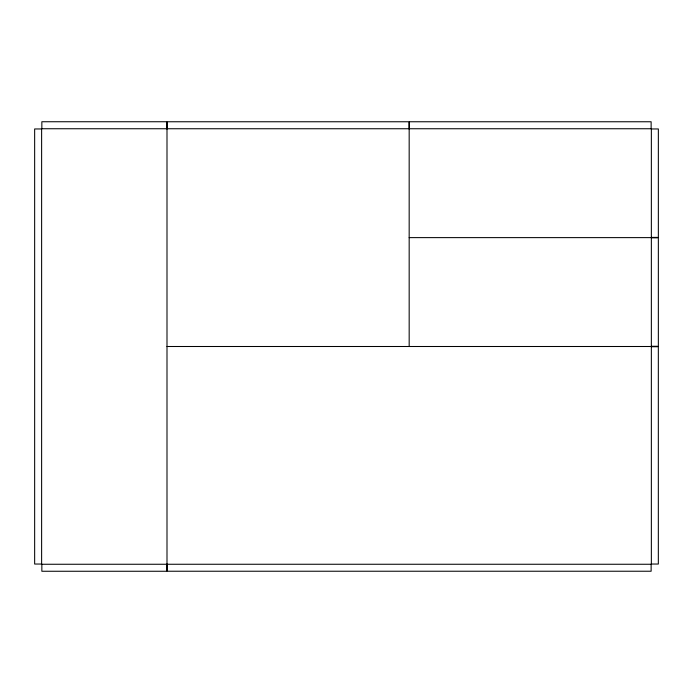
<?xml version="1.0" encoding="UTF-8"?>
<svg xmlns="http://www.w3.org/2000/svg" width="693" height="693" viewBox="0 0 693 693"><rect width="100%" height="100%" fill="white"/><g stroke="black" fill="none" stroke-linecap="round" stroke-linejoin="round"><path stroke-width="1.04" d="M41.623 128.959L34.65 128.959L34.65 564.041L41.623 564.041M651.351 128.959L658.35 128.959L658.35 237.396L651.351 237.396M409.173 237.621L651.351 237.621M651.351 237.838L658.35 237.838L658.35 346.275L651.351 346.275M166.996 346.5L651.351 346.5M651.351 346.725L658.333 346.725L658.333 564.041L651.351 564.041M651.134 128.742L651.134 121.76L409.398 121.76L409.398 128.742M651.134 564.258L651.134 571.231L167.221 571.231L167.221 564.258M409.173 128.742L409.173 346.5M408.957 128.742L408.957 121.76L167.221 121.76L167.221 128.742M166.996 128.742L166.996 564.258M166.779 128.742L166.779 121.743L41.849 121.743L41.849 128.742M166.779 564.258L166.779 571.257L41.849 571.257L41.849 564.258M651.351 128.742L41.623 128.742L41.623 564.258L651.351 564.258L651.351 128.742"/></g></svg>
